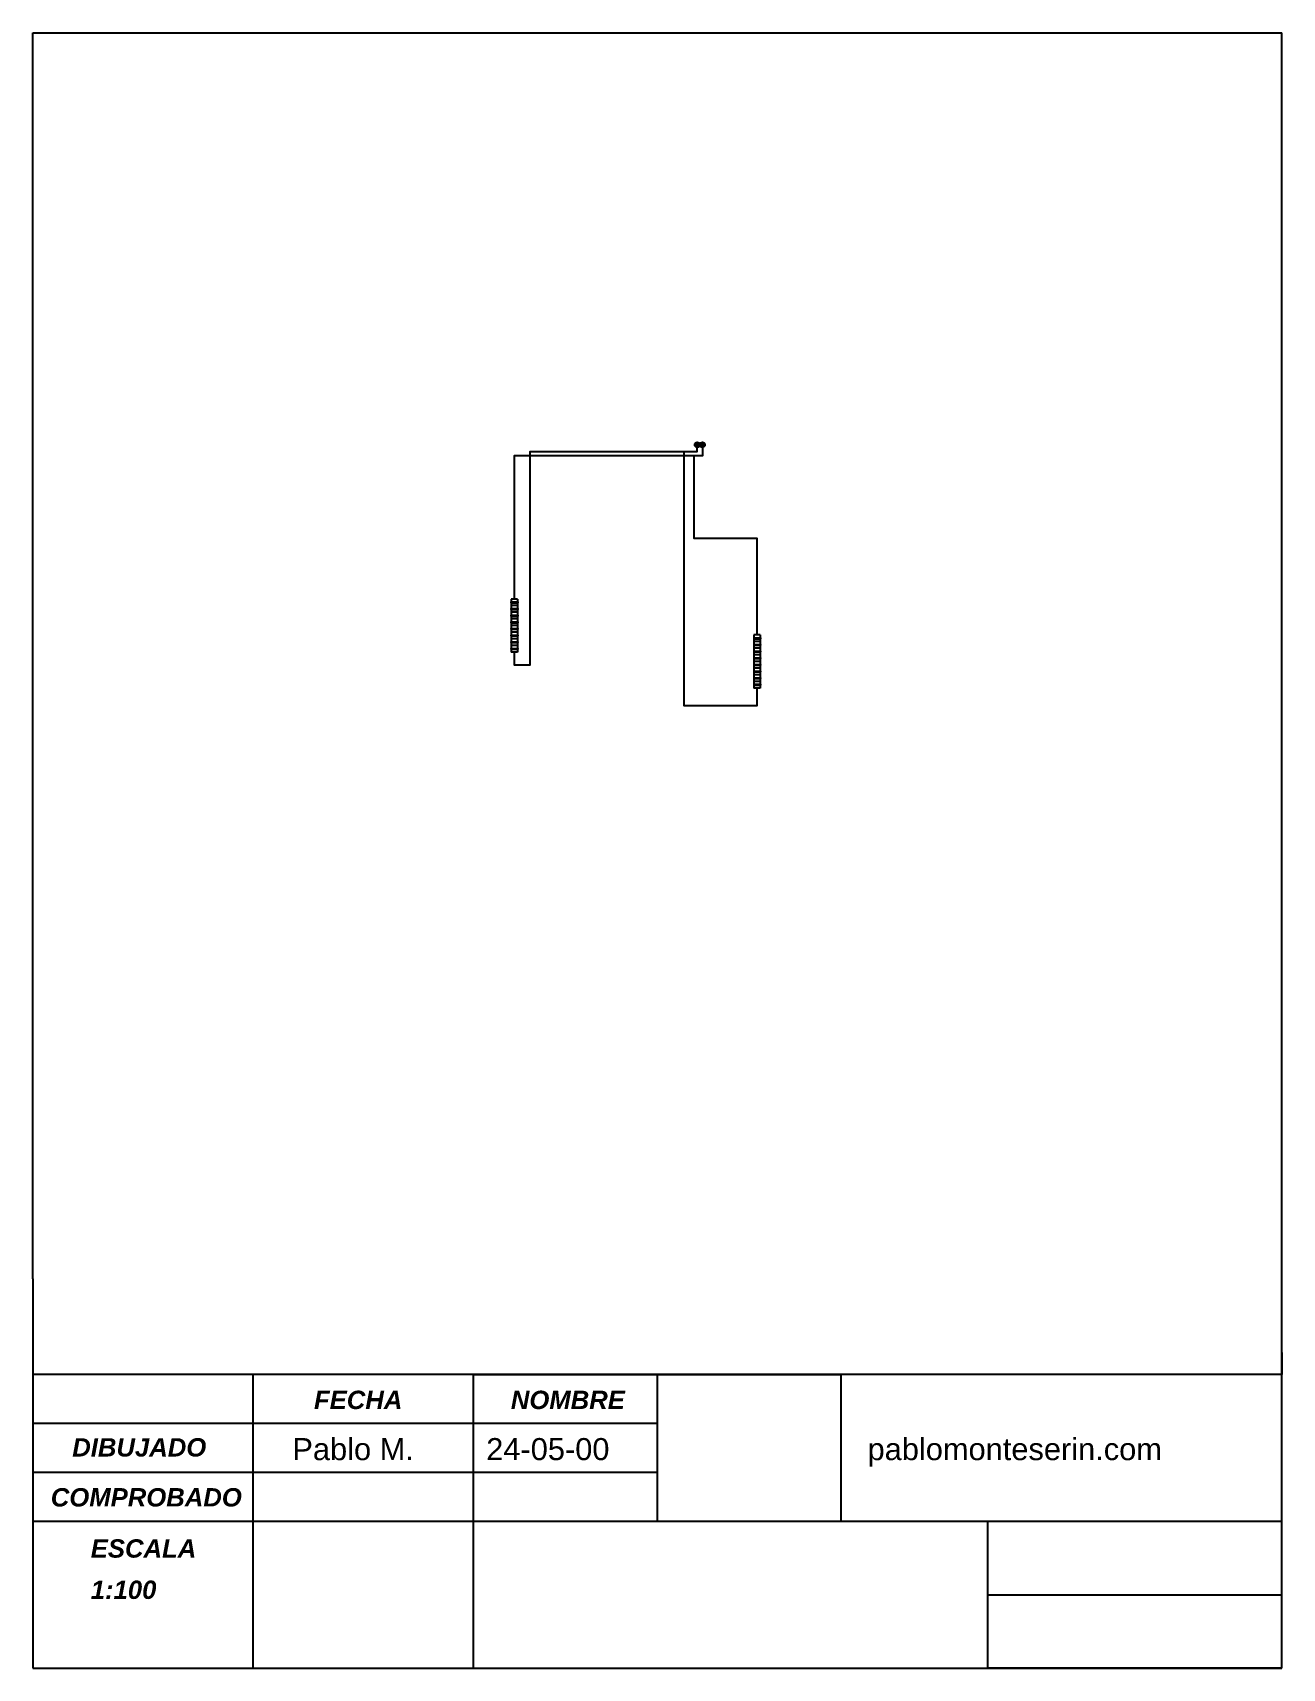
# Paper-space layout 'Presentación1 (2)' of a CAD drawing. Header units: inches. Extents: x 0.1 to 7.63, y 0.2 to 10.05.
# The model-space entities are those that its viewports show. They can reach past a viewport. Long polylines and large blocks are cut down to what shows.
import ezdxf

# ---------------------------------------------------------------- set-up
doc = ezdxf.new("R2010")
doc.units = ezdxf.units.IN
doc.header["$MEASUREMENT"] = 0
doc.layers.add('cajetín', color=7, linetype='Continuous')
doc.layers.add('calefaccion', color=5, linetype='Continuous')
doc.layers.add('marco', color=5, linetype='Continuous', lineweight=5)
doc.layers.get('marco').off()
doc.styles.get("Standard").update_dxf_attribs({"font": 'ARIAL.TTF'})

# ---------------------------------------------------------------- blocks, each defined once
blk = doc.blocks.new('cajetinBueno')
at = {"layer": 'cajetín'}
for p, q in [((0, 86.45), (0, 222.62)), ((0, 222.62), (170, 222.62)), ((170, 0), (170, 222.62)), ((0, 53), (0, 86.45)), ((170, 53), (170, 86.45)), ((170, 53), (170, 59)), ((0, 53), (0, 40)), ((170, 40), (170, 53)), ((170, 40), (170, 53)), ((170.06, 40), (170.02, 46)), ((170, 40), (0, 40)), ((0, 40), (0, 20)), ((30, 20), (30, 40)), ((60, 20), (60, 40)), ((60, 40), (85, 40)), ((85, 40), (85, 20)), ((85, 40), (110, 40)), ((110, 40), (110, 20)), ((170, 20), (170, 40)), ((85, 33.33), (0, 33.33)), ((85, 26.67), (0, 26.67)), ((170, 20), (0, 20)), ((0, 20), (0, 0)), ((30, 0), (30, 20)), ((60, 0), (60, 20)), ((130, 0), (130, 20)), ((170, 0), (170, 20)), ((130, 10), (170, 10)), ((0, 0), (170, 0)), ((0, 0), (30, 0)), ((30, 0), (60, 0)), ((60, 0), (110, 0)), ((170, 0), (130, 0))]:
    blk.add_line(p, q, dxfattribs=at)
for p in [(85, 33.33), (85, 26.67)]:
    blk.add_point(p, dxfattribs=at)
for s, p in [('Pablo M.', (35.34, 28.33)), ('24-05-00', (61.72, 28.33)), ('pablomonteserin.com', (113.62, 28.33))]:
    blk.add_text(s, height=3, dxfattribs=at).set_placement(p)
at = {"layer": 'cajetín', "char_height": 2.5, "attachment_point": 1}
for s, insert in [('{\\fArial|b1|i1|c0|p34;FECHA}', (38.28, 37.78)), ('{\\fArial|b1|i1|c0|p34;NOMBRE}', (65.07, 37.78)), ('{\\fArial|b1|i1|c0|p34;DIBUJADO}', (5.38, 31.32)), ('{\\fArial|b1|i1|c0|p34;COMPROBADO}', (2.46, 24.52)), ('{\\fArial|b1|i1|c0|p34;ESCALA}', (7.9, 17.56)), ('{\\fArial|b1|i1|c0|p34;1:100}', (7.9, 11.94))]:
    blk.add_mtext_dynamic_manual_height_columns(s, width=14.856, gutter_width=12.5, heights=[0], dxfattribs=dict(at, insert=insert))
blk = doc.blocks.new('8e')
at = {"layer": 'calefaccion'}
for p, q in [((0.08, 0.059), (0.08, -0.018)), ((0.115, 0.059), (0.08, 0.059)), ((0.115, 0.062), (0.115, -0.02)), ((0.115, -0.02), (0.115, 0.062)), ((0.125, 0.062), (0.115, 0.062)), ((0.125, -0.02), (0.125, 0.062)), ((0.16, 0.059), (0.125, 0.059)), ((0.16, 0.059), (0.16, -0.018)), ((0.195, 0.059), (0.16, 0.059)), ((0.195, 0.062), (0.195, -0.02)), ((0.195, -0.02), (0.195, 0.062)), ((0.205, 0.062), (0.195, 0.062)), ((0.205, -0.02), (0.205, 0.062)), ((0.24, 0.059), (0.205, 0.059)), ((0.275, 0.059), (0.24, 0.059)), ((0.24, 0.059), (0.24, -0.018)), ((0.275, 0.062), (0.275, -0.02)), ((0.275, -0.02), (0.275, 0.062)), ((0.285, 0.062), (0.275, 0.062)), ((0.285, -0.02), (0.285, 0.062)), ((0.32, 0.059), (0.285, 0.059)), ((0.32, 0.059), (0.32, -0.018)), ((0.355, 0.059), (0.32, 0.059)), ((0.355, 0.062), (0.355, -0.02)), ((0.355, -0.02), (0.355, 0.062)), ((0.365, 0.062), (0.355, 0.062)), ((0.365, -0.02), (0.365, 0.062)), ((0.4, 0.059), (0.365, 0.059)), ((0.4, 0.059), (0.4, -0.018)), ((0.435, 0.059), (0.4, 0.059)), ((0.435, 0.062), (0.435, -0.02)), ((0.435, -0.02), (0.435, 0.062)), ((0.445, 0.062), (0.435, 0.062)), ((0.445, -0.02), (0.445, 0.062)), ((0.48, 0.059), (0.445, 0.059)), ((0.48, 0.059), (0.48, -0.018)), ((0.515, 0.059), (0.48, 0.059)), ((0.515, 0.062), (0.515, -0.02)), ((0.515, -0.02), (0.515, 0.062)), ((0.525, 0.062), (0.515, 0.062)), ((0.525, -0.02), (0.525, 0.062)), ((0.56, 0.059), (0.525, 0.059)), ((0.595, 0.059), (0.56, 0.059)), ((0.56, 0.059), (0.56, -0.018)), ((0.595, 0.062), (0.595, -0.02)), ((0.595, -0.02), (0.595, 0.062)), ((0.605, 0.062), (0.595, 0.062)), ((0.605, -0.02), (0.605, 0.062)), ((0.64, 0.059), (0.605, 0.059)), ((0.64, 0.059), (0.64, -0.018)), ((0.675, 0.059), (0.64, 0.059)), ((0.675, 0.062), (0.675, -0.02)), ((0.675, -0.02), (0.675, 0.062)), ((0.685, 0.062), (0.675, 0.062)), ((0.685, -0.02), (0.685, 0.062)), ((0.72, 0.059), (0.685, 0.059)), ((0.72, 0.059), (0.72, -0.018)), ((0.115, -0.018), (0.08, -0.018)), ((0.125, -0.02), (0.115, -0.02)), ((0.16, -0.018), (0.125, -0.018)), ((0.195, -0.018), (0.16, -0.018)), ((0.205, -0.02), (0.195, -0.02)), ((0.24, -0.018), (0.205, -0.018)), ((0.275, -0.018), (0.24, -0.018)), ((0.285, -0.02), (0.275, -0.02)), ((0.32, -0.018), (0.285, -0.018)), ((0.355, -0.018), (0.32, -0.018)), ((0.365, -0.02), (0.355, -0.02)), ((0.4, -0.018), (0.365, -0.018)), ((0.435, -0.018), (0.4, -0.018)), ((0.445, -0.02), (0.435, -0.02)), ((0.48, -0.018), (0.445, -0.018)), ((0.515, -0.018), (0.48, -0.018)), ((0.525, -0.02), (0.515, -0.02)), ((0.56, -0.018), (0.525, -0.018)), ((0.595, -0.018), (0.56, -0.018)), ((0.605, -0.02), (0.595, -0.02)), ((0.64, -0.018), (0.605, -0.018)), ((0.675, -0.018), (0.64, -0.018)), ((0.685, -0.02), (0.675, -0.02)), ((0.72, -0.018), (0.685, -0.018))]:
    blk.add_line(p, q, dxfattribs=at)

msp = doc.modelspace()

# ---------------------------------------------------------------- hatches: boundary and pattern name
at = {"layer": 'calefaccion'}
for points in [[(59.545, 40.72, 1), (59.483, 40.72, 1)], [(59.606, 40.72, 1), (59.545, 40.72, 1)]]:
    msp.add_hatch(color=256, dxfattribs=at).paths.add_polyline_path(points)

# ---------------------------------------------------------------- linework, layer by layer
at = {"layer": 'calefaccion', "ltscale": 0.01}
for points in [[(59.575, 40.72), (59.575, 40.585), (57.308, 40.585), (57.308, 38.86)], [(57.308, 38.22), (57.308, 38.066), (57.498, 38.066), (57.498, 40.637), (59.514, 40.637), (59.514, 40.72)], [(59.352, 40.637), (59.352, 37.576), (60.235, 37.576), (60.235, 37.787)], [(60.235, 38.427), (60.235, 39.591), (59.475, 39.591), (59.475, 40.585)]]:
    msp.add_lwpolyline(points, dxfattribs=at)
at = {"layer": 'calefaccion'}
for centre in [(59.514, 40.72), (59.575, 40.72)]:
    msp.add_circle(centre, 0.0308, dxfattribs=at)

# ---------------------------------------------------------------- block references
at = {"layer": 'calefaccion', "xscale": -1, "rotation": 270}
for p in [(57.287, 38.14), (60.214, 37.707)]:
    msp.add_blockref('8e', p, dxfattribs=at)

psp = doc.layouts.new('Presentación1 (2)')

# ---------------------------------------------------------------- block references
at = {"layer": 'calefaccion', "xscale": 0.0442777669301079, "yscale": 0.0442777669301079, "zscale": 0.0442777669301079}
psp.add_blockref('cajetinBueno', (0.0951, 0.198), dxfattribs=at)

# ---------------------------------------------------------------- viewports
at = {"layer": 'marco'}
psp.add_viewport(center=(4.05, 6.1017), size=(7.1448, 7.30374), view_center_point=(59.4139, 37.7795), view_height=14.60749, dxfattribs=at)

doc.saveas('drawing.dxf')
